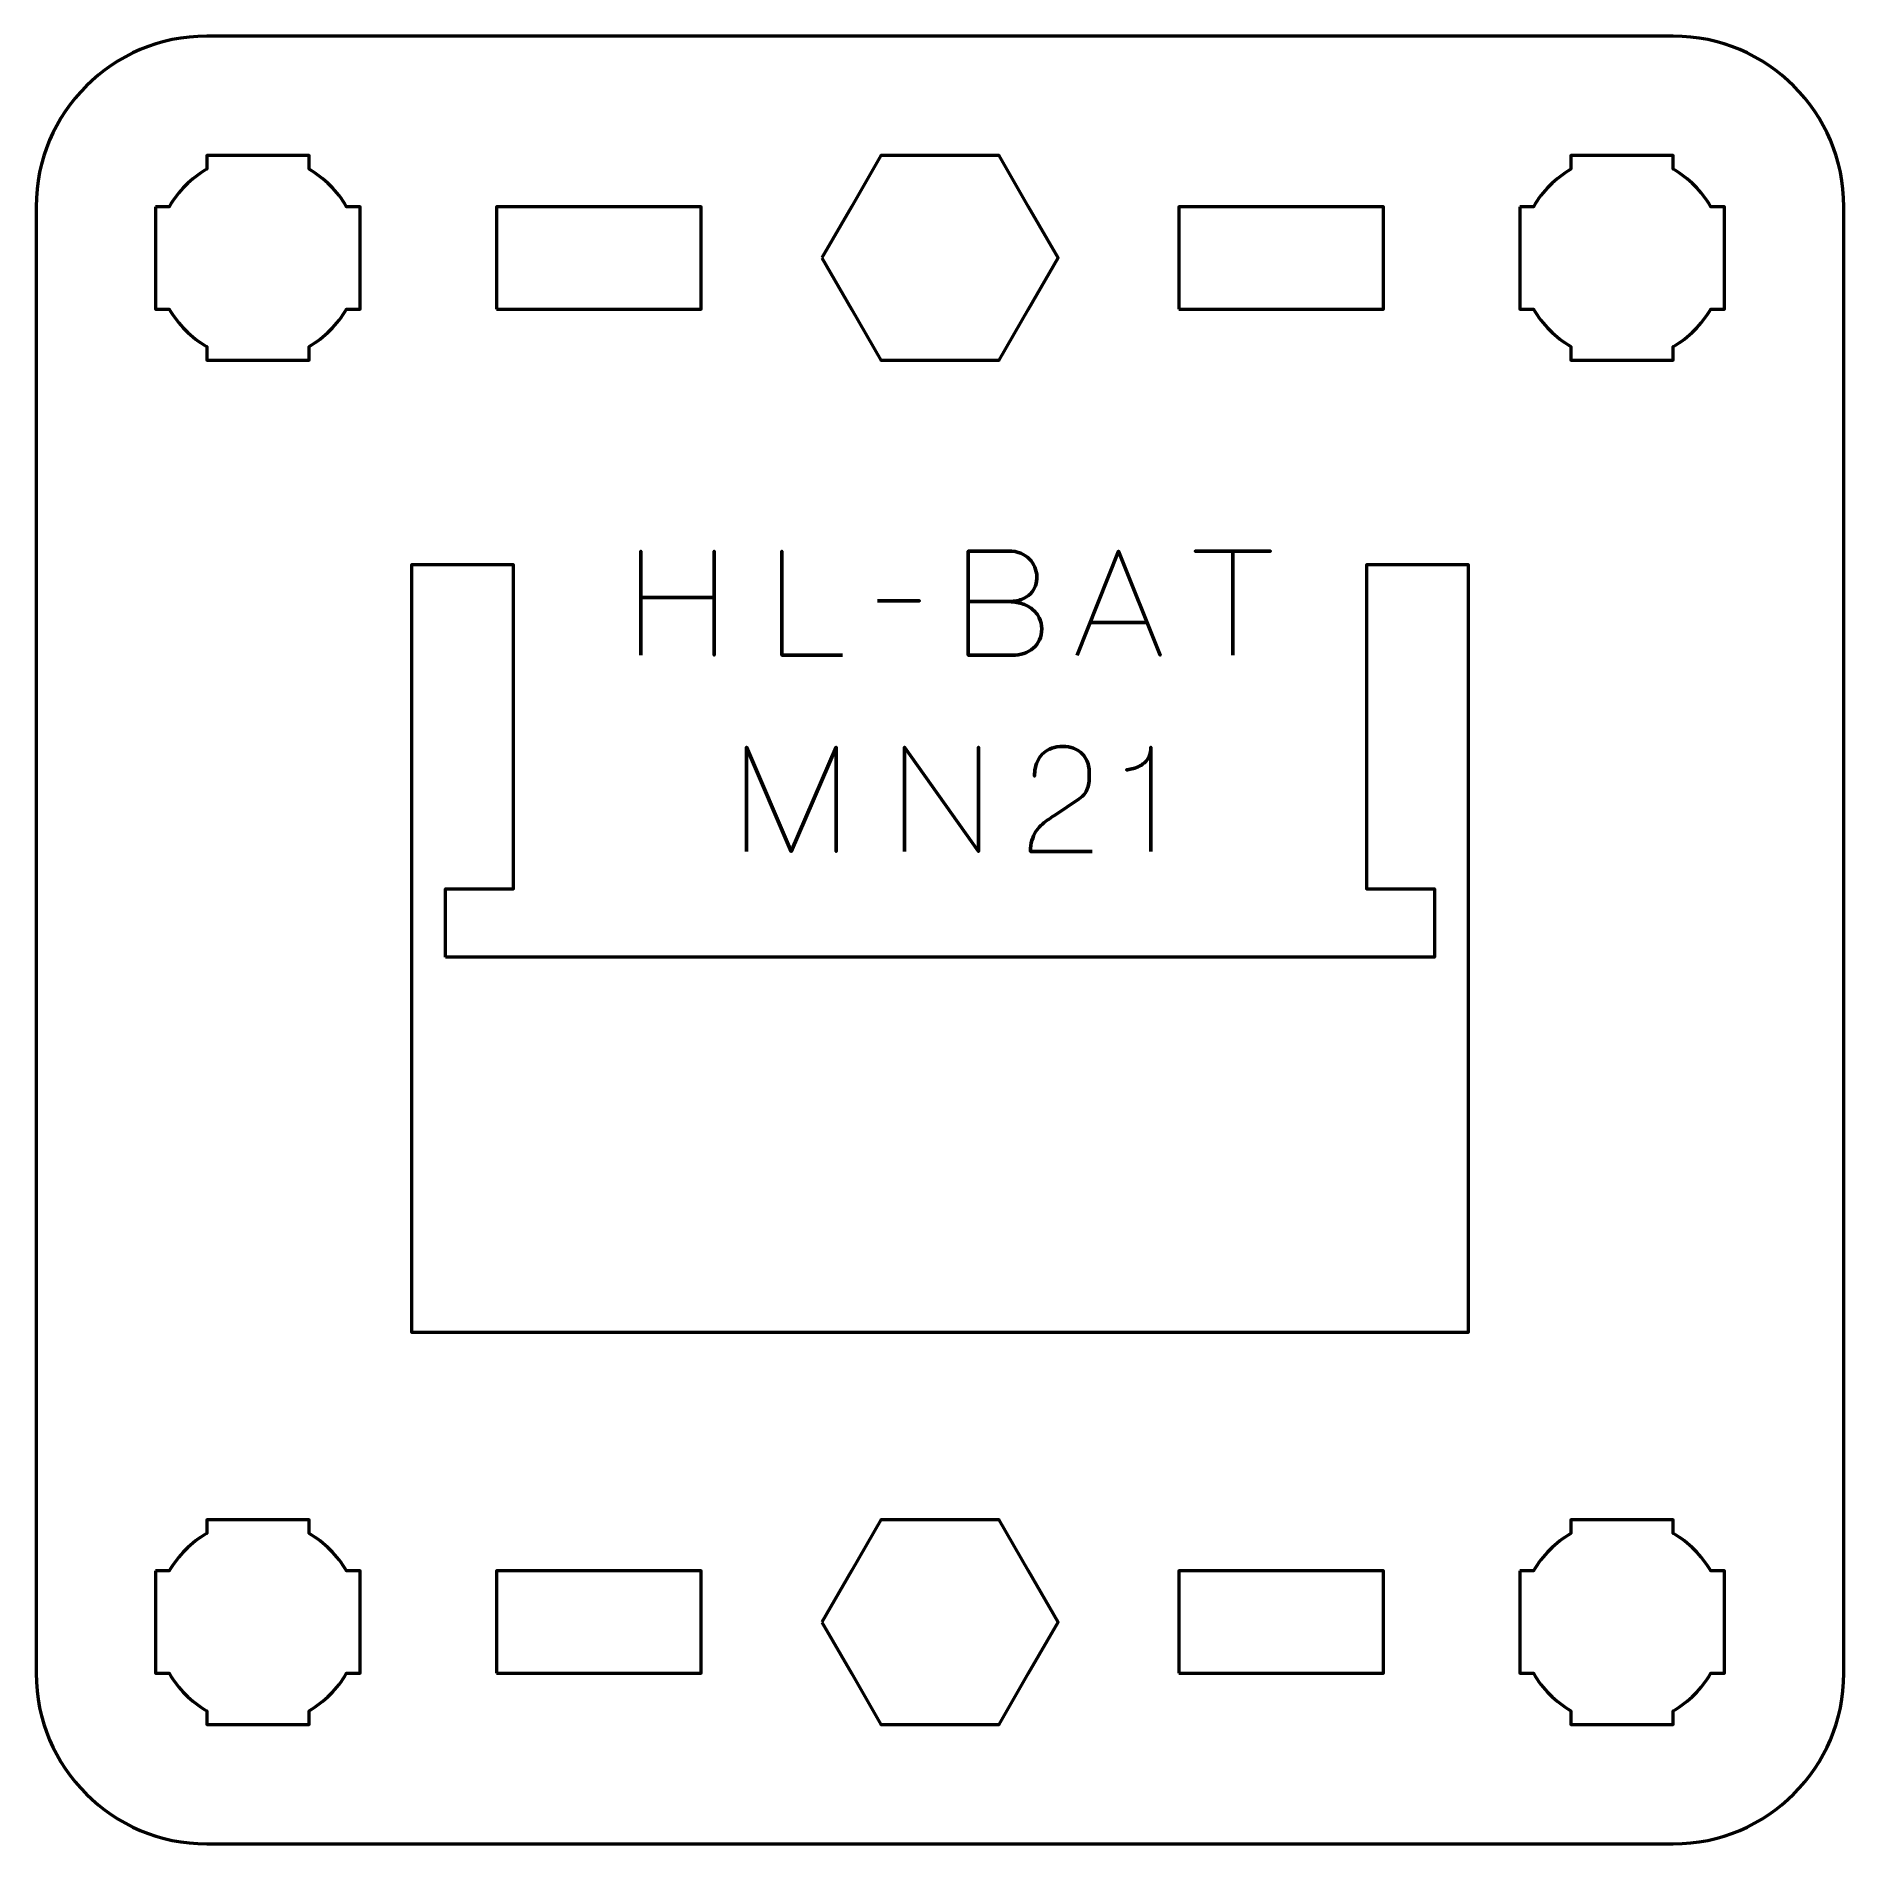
# Model space of a CAD drawing. Header units: centimetres. Extents: x -13.15 to -7.85, y -17.5 to -12.2.
import ezdxf

# ---------------------------------------------------------------- set-up
doc = ezdxf.new("R2010")
doc.units = ezdxf.units.CM
doc.header["$MEASUREMENT"] = 0
doc.layers.add('Layer 1', color=7, linetype='Continuous')

msp = doc.modelspace()

# ---------------------------------------------------------------- linework, layer by layer
at = {"layer": 'Layer 1', "lineweight": 53}
for points in [[(-11.8, -13), (-11.2, -13), (-11.2, -12.7), (-11.8, -12.7), (-11.8, -13)], [(-9.8, -13), (-9.2, -13), (-9.2, -12.7), (-9.8, -12.7), (-9.8, -13)], [(-11.8, -17), (-11.2, -17), (-11.2, -16.7), (-11.8, -16.7), (-11.8, -17)], [(-9.8, -17), (-9.2, -17), (-9.2, -16.7), (-9.8, -16.7), (-9.8, -17)]]:
    msp.add_lwpolyline(points, close=True, dxfattribs=at)
for points, knots in [([(-13.15, -17), (-13.15, -17), (-13.15, -12.7), (-13.15, -12.7), (-13.15, -12.7), (-13.15, -12.42391), (-12.92609, -12.2), (-12.65, -12.2), (-12.65, -12.2), (-12.65, -12.2), (-8.35, -12.2), (-8.35, -12.2), (-8.35, -12.2), (-8.07391, -12.2), (-7.85, -12.42391), (-7.85, -12.7), (-7.85, -12.7), (-7.85, -12.7), (-7.85, -17), (-7.85, -17), (-7.85, -17), (-7.85, -17.27609), (-8.07391, -17.5), (-8.35, -17.5), (-8.35, -17.5), (-8.35, -17.5), (-12.65, -17.5), (-12.65, -17.5), (-12.65, -17.5), (-12.92609, -17.5), (-13.15, -17.27609), (-13.15, -17)], [0, 0, 0, 0, 0.125, 0.125, 0.125, 0.125, 0.25, 0.25, 0.25, 0.25, 0.375, 0.375, 0.375, 0.375, 0.5, 0.5, 0.5, 0.5, 0.625, 0.625, 0.625, 0.625, 0.75, 0.75, 0.75, 0.75, 0.875, 0.875, 0.875, 0.875, 1, 1, 1, 1]), ([(-12.8, -12.7), (-12.8, -12.7), (-12.75985, -12.7), (-12.75985, -12.7), (-12.75985, -12.7), (-12.7335, -12.65447), (-12.69553, -12.6165), (-12.65, -12.59015), (-12.65, -12.59015), (-12.65, -12.59015), (-12.65, -12.55), (-12.65, -12.55), (-12.65, -12.55), (-12.65, -12.55), (-12.5, -12.55), (-12.5, -12.55), (-12.5, -12.55), (-12.5, -12.55), (-12.35, -12.55), (-12.35, -12.55), (-12.35, -12.55), (-12.35, -12.55), (-12.35, -12.59015), (-12.35, -12.59015), (-12.35, -12.59015), (-12.30447, -12.6165), (-12.2665, -12.65447), (-12.24015, -12.7), (-12.24015, -12.7), (-12.24015, -12.7), (-12.2, -12.7), (-12.2, -12.7), (-12.2, -12.7), (-12.2, -12.7), (-12.2, -12.85), (-12.2, -12.85), (-12.2, -12.85), (-12.2, -12.85), (-12.2, -13), (-12.2, -13), (-12.2, -13), (-12.2, -13), (-12.24015, -13), (-12.24015, -13), (-12.24015, -13), (-12.2665, -13.04553), (-12.30447, -13.0835), (-12.35, -13.10985), (-12.35, -13.10985), (-12.35, -13.10985), (-12.35, -13.15), (-12.35, -13.15), (-12.35, -13.15), (-12.35, -13.15), (-12.5, -13.15), (-12.5, -13.15), (-12.5, -13.15), (-12.5, -13.15), (-12.65, -13.15), (-12.65, -13.15), (-12.65, -13.15), (-12.65, -13.15), (-12.65, -13.10985), (-12.65, -13.10985), (-12.65, -13.10985), (-12.69553, -13.0835), (-12.7335, -13.04553), (-12.75985, -13), (-12.75985, -13), (-12.75985, -13), (-12.8, -13), (-12.8, -13), (-12.8, -13), (-12.8, -13), (-12.8, -12.85), (-12.8, -12.85), (-12.8, -12.85), (-12.8, -12.85), (-12.8, -12.7), (-12.8, -12.7)], [0, 0, 0, 0, 0.05, 0.05, 0.05, 0.05, 0.1, 0.1, 0.1, 0.1, 0.15, 0.15, 0.15, 0.15, 0.2, 0.2, 0.2, 0.2, 0.25, 0.25, 0.25, 0.25, 0.3, 0.3, 0.3, 0.3, 0.35, 0.35, 0.35, 0.35, 0.4, 0.4, 0.4, 0.4, 0.45, 0.45, 0.45, 0.45, 0.5, 0.5, 0.5, 0.5, 0.55, 0.55, 0.55, 0.55, 0.6, 0.6, 0.6, 0.6, 0.65, 0.65, 0.65, 0.65, 0.7, 0.7, 0.7, 0.7, 0.75, 0.75, 0.75, 0.75, 0.8, 0.8, 0.8, 0.8, 0.85, 0.85, 0.85, 0.85, 0.9, 0.9, 0.9, 0.9, 0.95, 0.95, 0.95, 0.95, 1, 1, 1, 1]), ([(-10.84641, -12.85), (-10.84641, -12.85), (-10.75981, -12.7), (-10.75981, -12.7), (-10.75981, -12.7), (-10.75981, -12.7), (-10.67321, -12.55), (-10.67321, -12.55), (-10.67321, -12.55), (-10.67321, -12.55), (-10.5, -12.55), (-10.5, -12.55), (-10.5, -12.55), (-10.5, -12.55), (-10.32679, -12.55), (-10.32679, -12.55), (-10.32679, -12.55), (-10.32679, -12.55), (-10.24019, -12.7), (-10.24019, -12.7), (-10.24019, -12.7), (-10.24019, -12.7), (-10.15359, -12.85), (-10.15359, -12.85), (-10.15359, -12.85), (-10.15359, -12.85), (-10.24019, -13), (-10.24019, -13), (-10.24019, -13), (-10.24019, -13), (-10.32679, -13.15), (-10.32679, -13.15), (-10.32679, -13.15), (-10.32679, -13.15), (-10.5, -13.15), (-10.5, -13.15), (-10.5, -13.15), (-10.5, -13.15), (-10.67321, -13.15), (-10.67321, -13.15), (-10.67321, -13.15), (-10.67321, -13.15), (-10.75981, -13), (-10.75981, -13), (-10.75981, -13), (-10.75981, -13), (-10.84641, -12.85), (-10.84641, -12.85)], [0, 0, 0, 0, 0.0833333, 0.0833333, 0.0833333, 0.0833333, 0.1666667, 0.1666667, 0.1666667, 0.1666667, 0.25, 0.25, 0.25, 0.25, 0.3333333, 0.3333333, 0.3333333, 0.3333333, 0.4166667, 0.4166667, 0.4166667, 0.4166667, 0.5, 0.5, 0.5, 0.5, 0.5833333, 0.5833333, 0.5833333, 0.5833333, 0.6666667, 0.6666667, 0.6666667, 0.6666667, 0.75, 0.75, 0.75, 0.75, 0.8333333, 0.8333333, 0.8333333, 0.8333333, 0.9166667, 0.9166667, 0.9166667, 0.9166667, 1, 1, 1, 1]), ([(-8.8, -12.7), (-8.8, -12.7), (-8.75985, -12.7), (-8.75985, -12.7), (-8.75985, -12.7), (-8.7335, -12.65447), (-8.69553, -12.6165), (-8.65, -12.59015), (-8.65, -12.59015), (-8.65, -12.59015), (-8.65, -12.55), (-8.65, -12.55), (-8.65, -12.55), (-8.65, -12.55), (-8.5, -12.55), (-8.5, -12.55), (-8.5, -12.55), (-8.5, -12.55), (-8.35, -12.55), (-8.35, -12.55), (-8.35, -12.55), (-8.35, -12.55), (-8.35, -12.59015), (-8.35, -12.59015), (-8.35, -12.59015), (-8.30447, -12.6165), (-8.2665, -12.65447), (-8.24015, -12.7), (-8.24015, -12.7), (-8.24015, -12.7), (-8.2, -12.7), (-8.2, -12.7), (-8.2, -12.7), (-8.2, -12.7), (-8.2, -12.85), (-8.2, -12.85), (-8.2, -12.85), (-8.2, -12.85), (-8.2, -13), (-8.2, -13), (-8.2, -13), (-8.2, -13), (-8.24015, -13), (-8.24015, -13), (-8.24015, -13), (-8.2665, -13.04553), (-8.30447, -13.0835), (-8.35, -13.10985), (-8.35, -13.10985), (-8.35, -13.10985), (-8.35, -13.15), (-8.35, -13.15), (-8.35, -13.15), (-8.35, -13.15), (-8.5, -13.15), (-8.5, -13.15), (-8.5, -13.15), (-8.5, -13.15), (-8.65, -13.15), (-8.65, -13.15), (-8.65, -13.15), (-8.65, -13.15), (-8.65, -13.10985), (-8.65, -13.10985), (-8.65, -13.10985), (-8.69553, -13.0835), (-8.7335, -13.04553), (-8.75985, -13), (-8.75985, -13), (-8.75985, -13), (-8.8, -13), (-8.8, -13), (-8.8, -13), (-8.8, -13), (-8.8, -12.85), (-8.8, -12.85), (-8.8, -12.85), (-8.8, -12.85), (-8.8, -12.7), (-8.8, -12.7)], [0, 0, 0, 0, 0.05, 0.05, 0.05, 0.05, 0.1, 0.1, 0.1, 0.1, 0.15, 0.15, 0.15, 0.15, 0.2, 0.2, 0.2, 0.2, 0.25, 0.25, 0.25, 0.25, 0.3, 0.3, 0.3, 0.3, 0.35, 0.35, 0.35, 0.35, 0.4, 0.4, 0.4, 0.4, 0.45, 0.45, 0.45, 0.45, 0.5, 0.5, 0.5, 0.5, 0.55, 0.55, 0.55, 0.55, 0.6, 0.6, 0.6, 0.6, 0.65, 0.65, 0.65, 0.65, 0.7, 0.7, 0.7, 0.7, 0.75, 0.75, 0.75, 0.75, 0.8, 0.8, 0.8, 0.8, 0.85, 0.85, 0.85, 0.85, 0.9, 0.9, 0.9, 0.9, 0.95, 0.95, 0.95, 0.95, 1, 1, 1, 1]), ([(-11.95, -14.9), (-11.95, -14.9), (-9.05, -14.9), (-9.05, -14.9), (-9.05, -14.9), (-9.05, -14.9), (-9.05, -14.7), (-9.05, -14.7), (-9.05, -14.7), (-9.05, -14.7), (-9.25, -14.7), (-9.25, -14.7), (-9.25, -14.7), (-9.25, -14.7), (-9.25, -13.75), (-9.25, -13.75), (-9.25, -13.75), (-9.25, -13.75), (-9.05, -13.75), (-9.05, -13.75), (-9.05, -13.75), (-9.05, -13.75), (-8.95, -13.75), (-8.95, -13.75), (-8.95, -13.75), (-8.95, -13.75), (-8.95, -14.7), (-8.95, -14.7), (-8.95, -14.7), (-8.95, -14.7), (-8.95, -14.9), (-8.95, -14.9), (-8.95, -14.9), (-8.95, -14.9), (-8.95, -16), (-8.95, -16), (-8.95, -16), (-8.95, -16), (-9.05, -16), (-9.05, -16), (-9.05, -16), (-9.05, -16), (-11.95, -16), (-11.95, -16), (-11.95, -16), (-11.95, -16), (-12.05, -16), (-12.05, -16), (-12.05, -16), (-12.05, -16), (-12.05, -14.9), (-12.05, -14.9), (-12.05, -14.9), (-12.05, -14.9), (-12.05, -14.7), (-12.05, -14.7), (-12.05, -14.7), (-12.05, -14.7), (-12.05, -13.75), (-12.05, -13.75), (-12.05, -13.75), (-12.05, -13.75), (-11.95, -13.75), (-11.95, -13.75), (-11.95, -13.75), (-11.95, -13.75), (-11.75, -13.75), (-11.75, -13.75), (-11.75, -13.75), (-11.75, -13.75), (-11.75, -14.7), (-11.75, -14.7), (-11.75, -14.7), (-11.75, -14.7), (-11.95, -14.7), (-11.95, -14.7), (-11.95, -14.7), (-11.95, -14.7), (-11.95, -14.9), (-11.95, -14.9)], [0, 0, 0, 0, 0.05, 0.05, 0.05, 0.05, 0.1, 0.1, 0.1, 0.1, 0.15, 0.15, 0.15, 0.15, 0.2, 0.2, 0.2, 0.2, 0.25, 0.25, 0.25, 0.25, 0.3, 0.3, 0.3, 0.3, 0.35, 0.35, 0.35, 0.35, 0.4, 0.4, 0.4, 0.4, 0.45, 0.45, 0.45, 0.45, 0.5, 0.5, 0.5, 0.5, 0.55, 0.55, 0.55, 0.55, 0.6, 0.6, 0.6, 0.6, 0.65, 0.65, 0.65, 0.65, 0.7, 0.7, 0.7, 0.7, 0.75, 0.75, 0.75, 0.75, 0.8, 0.8, 0.8, 0.8, 0.85, 0.85, 0.85, 0.85, 0.9, 0.9, 0.9, 0.9, 0.95, 0.95, 0.95, 0.95, 1, 1, 1, 1]), ([(-12.8, -16.7), (-12.8, -16.7), (-12.75985, -16.7), (-12.75985, -16.7), (-12.75985, -16.7), (-12.7335, -16.65447), (-12.69553, -16.6165), (-12.65, -16.59015), (-12.65, -16.59015), (-12.65, -16.59015), (-12.65, -16.55), (-12.65, -16.55), (-12.65, -16.55), (-12.65, -16.55), (-12.5, -16.55), (-12.5, -16.55), (-12.5, -16.55), (-12.5, -16.55), (-12.35, -16.55), (-12.35, -16.55), (-12.35, -16.55), (-12.35, -16.55), (-12.35, -16.59015), (-12.35, -16.59015), (-12.35, -16.59015), (-12.30447, -16.6165), (-12.2665, -16.65447), (-12.24015, -16.7), (-12.24015, -16.7), (-12.24015, -16.7), (-12.2, -16.7), (-12.2, -16.7), (-12.2, -16.7), (-12.2, -16.7), (-12.2, -16.85), (-12.2, -16.85), (-12.2, -16.85), (-12.2, -16.85), (-12.2, -17), (-12.2, -17), (-12.2, -17), (-12.2, -17), (-12.24015, -17), (-12.24015, -17), (-12.24015, -17), (-12.2665, -17.04553), (-12.30447, -17.0835), (-12.35, -17.10985), (-12.35, -17.10985), (-12.35, -17.10985), (-12.35, -17.15), (-12.35, -17.15), (-12.35, -17.15), (-12.35, -17.15), (-12.5, -17.15), (-12.5, -17.15), (-12.5, -17.15), (-12.5, -17.15), (-12.65, -17.15), (-12.65, -17.15), (-12.65, -17.15), (-12.65, -17.15), (-12.65, -17.10985), (-12.65, -17.10985), (-12.65, -17.10985), (-12.69553, -17.0835), (-12.7335, -17.04553), (-12.75985, -17), (-12.75985, -17), (-12.75985, -17), (-12.8, -17), (-12.8, -17), (-12.8, -17), (-12.8, -17), (-12.8, -16.85), (-12.8, -16.85), (-12.8, -16.85), (-12.8, -16.85), (-12.8, -16.7), (-12.8, -16.7)], [0, 0, 0, 0, 0.05, 0.05, 0.05, 0.05, 0.1, 0.1, 0.1, 0.1, 0.15, 0.15, 0.15, 0.15, 0.2, 0.2, 0.2, 0.2, 0.25, 0.25, 0.25, 0.25, 0.3, 0.3, 0.3, 0.3, 0.35, 0.35, 0.35, 0.35, 0.4, 0.4, 0.4, 0.4, 0.45, 0.45, 0.45, 0.45, 0.5, 0.5, 0.5, 0.5, 0.55, 0.55, 0.55, 0.55, 0.6, 0.6, 0.6, 0.6, 0.65, 0.65, 0.65, 0.65, 0.7, 0.7, 0.7, 0.7, 0.75, 0.75, 0.75, 0.75, 0.8, 0.8, 0.8, 0.8, 0.85, 0.85, 0.85, 0.85, 0.9, 0.9, 0.9, 0.9, 0.95, 0.95, 0.95, 0.95, 1, 1, 1, 1]), ([(-10.84641, -16.85), (-10.84641, -16.85), (-10.75981, -16.7), (-10.75981, -16.7), (-10.75981, -16.7), (-10.75981, -16.7), (-10.67321, -16.55), (-10.67321, -16.55), (-10.67321, -16.55), (-10.67321, -16.55), (-10.5, -16.55), (-10.5, -16.55), (-10.5, -16.55), (-10.5, -16.55), (-10.32679, -16.55), (-10.32679, -16.55), (-10.32679, -16.55), (-10.32679, -16.55), (-10.24019, -16.7), (-10.24019, -16.7), (-10.24019, -16.7), (-10.24019, -16.7), (-10.15359, -16.85), (-10.15359, -16.85), (-10.15359, -16.85), (-10.15359, -16.85), (-10.24019, -17), (-10.24019, -17), (-10.24019, -17), (-10.24019, -17), (-10.32679, -17.15), (-10.32679, -17.15), (-10.32679, -17.15), (-10.32679, -17.15), (-10.5, -17.15), (-10.5, -17.15), (-10.5, -17.15), (-10.5, -17.15), (-10.67321, -17.15), (-10.67321, -17.15), (-10.67321, -17.15), (-10.67321, -17.15), (-10.75981, -17), (-10.75981, -17), (-10.75981, -17), (-10.75981, -17), (-10.84641, -16.85), (-10.84641, -16.85)], [0, 0, 0, 0, 0.0833333, 0.0833333, 0.0833333, 0.0833333, 0.1666667, 0.1666667, 0.1666667, 0.1666667, 0.25, 0.25, 0.25, 0.25, 0.3333333, 0.3333333, 0.3333333, 0.3333333, 0.4166667, 0.4166667, 0.4166667, 0.4166667, 0.5, 0.5, 0.5, 0.5, 0.5833333, 0.5833333, 0.5833333, 0.5833333, 0.6666667, 0.6666667, 0.6666667, 0.6666667, 0.75, 0.75, 0.75, 0.75, 0.8333333, 0.8333333, 0.8333333, 0.8333333, 0.9166667, 0.9166667, 0.9166667, 0.9166667, 1, 1, 1, 1]), ([(-8.8, -16.7), (-8.8, -16.7), (-8.75985, -16.7), (-8.75985, -16.7), (-8.75985, -16.7), (-8.7335, -16.65447), (-8.69553, -16.6165), (-8.65, -16.59015), (-8.65, -16.59015), (-8.65, -16.59015), (-8.65, -16.55), (-8.65, -16.55), (-8.65, -16.55), (-8.65, -16.55), (-8.5, -16.55), (-8.5, -16.55), (-8.5, -16.55), (-8.5, -16.55), (-8.35, -16.55), (-8.35, -16.55), (-8.35, -16.55), (-8.35, -16.55), (-8.35, -16.59015), (-8.35, -16.59015), (-8.35, -16.59015), (-8.30447, -16.6165), (-8.2665, -16.65447), (-8.24015, -16.7), (-8.24015, -16.7), (-8.24015, -16.7), (-8.2, -16.7), (-8.2, -16.7), (-8.2, -16.7), (-8.2, -16.7), (-8.2, -16.85), (-8.2, -16.85), (-8.2, -16.85), (-8.2, -16.85), (-8.2, -17), (-8.2, -17), (-8.2, -17), (-8.2, -17), (-8.24015, -17), (-8.24015, -17), (-8.24015, -17), (-8.2665, -17.04553), (-8.30447, -17.0835), (-8.35, -17.10985), (-8.35, -17.10985), (-8.35, -17.10985), (-8.35, -17.15), (-8.35, -17.15), (-8.35, -17.15), (-8.35, -17.15), (-8.5, -17.15), (-8.5, -17.15), (-8.5, -17.15), (-8.5, -17.15), (-8.65, -17.15), (-8.65, -17.15), (-8.65, -17.15), (-8.65, -17.15), (-8.65, -17.10985), (-8.65, -17.10985), (-8.65, -17.10985), (-8.69553, -17.0835), (-8.7335, -17.04553), (-8.75985, -17), (-8.75985, -17), (-8.75985, -17), (-8.8, -17), (-8.8, -17), (-8.8, -17), (-8.8, -17), (-8.8, -16.85), (-8.8, -16.85), (-8.8, -16.85), (-8.8, -16.85), (-8.8, -16.7), (-8.8, -16.7)], [0, 0, 0, 0, 0.05, 0.05, 0.05, 0.05, 0.1, 0.1, 0.1, 0.1, 0.15, 0.15, 0.15, 0.15, 0.2, 0.2, 0.2, 0.2, 0.25, 0.25, 0.25, 0.25, 0.3, 0.3, 0.3, 0.3, 0.35, 0.35, 0.35, 0.35, 0.4, 0.4, 0.4, 0.4, 0.45, 0.45, 0.45, 0.45, 0.5, 0.5, 0.5, 0.5, 0.55, 0.55, 0.55, 0.55, 0.6, 0.6, 0.6, 0.6, 0.65, 0.65, 0.65, 0.65, 0.7, 0.7, 0.7, 0.7, 0.75, 0.75, 0.75, 0.75, 0.8, 0.8, 0.8, 0.8, 0.85, 0.85, 0.85, 0.85, 0.9, 0.9, 0.9, 0.9, 0.95, 0.95, 0.95, 0.95, 1, 1, 1, 1])]:
    msp.add_open_spline(points, degree=3, knots=knots, dxfattribs=at)
at = {"layer": 'Layer 1', "color": 5, "lineweight": 53}
for points, knots in [([(-11.37714, -14.01495), (-11.37714, -14.01495), (-11.37714, -13.84604), (-11.37714, -13.84604), (-11.37714, -13.84604), (-11.37714, -13.84604), (-11.16167, -13.84604), (-11.16167, -13.84604), (-11.16167, -13.84604), (-11.16167, -13.84604), (-11.16167, -14.01495), (-11.16167, -14.01495), (-11.16167, -14.01495), (-11.16167, -14.01495), (-11.16167, -13.71015), (-11.16167, -13.71015), (-11.16167, -13.71015), (-11.16167, -13.71015), (-11.16167, -13.84604), (-11.16167, -13.84604), (-11.16167, -13.84604), (-11.16167, -13.84604), (-11.37714, -13.84604), (-11.37714, -13.84604), (-11.37714, -13.84604), (-11.37714, -13.84604), (-11.37714, -13.71015), (-11.37714, -13.71015), (-11.37714, -13.71015), (-11.37714, -13.71015), (-11.37714, -14.01495), (-11.37714, -14.01495)], [0, 0, 0, 0, 0.125, 0.125, 0.125, 0.125, 0.25, 0.25, 0.25, 0.25, 0.375, 0.375, 0.375, 0.375, 0.5, 0.5, 0.5, 0.5, 0.625, 0.625, 0.625, 0.625, 0.75, 0.75, 0.75, 0.75, 0.875, 0.875, 0.875, 0.875, 1, 1, 1, 1]), ([(-10.78575, -14.01495), (-10.78575, -14.01495), (-10.96397, -14.01495), (-10.96397, -14.01495), (-10.96397, -14.01495), (-10.96397, -14.01495), (-10.96397, -13.70973), (-10.96397, -13.70973), (-10.96397, -13.70973), (-10.96397, -13.70973), (-10.96397, -14.01495), (-10.96397, -14.01495), (-10.96397, -14.01495), (-10.96397, -14.01495), (-10.78575, -14.01495), (-10.78575, -14.01495)], [0, 0, 0, 0, 0.25, 0.25, 0.25, 0.25, 0.5, 0.5, 0.5, 0.5, 0.75, 0.75, 0.75, 0.75, 1, 1, 1, 1]), ([(-10.41788, -13.85789), (-10.41788, -13.85789), (-10.30062, -13.85789), (-10.30062, -13.85789), (-10.30062, -13.85789), (-10.28538, -13.85782), (-10.2724, -13.85571), (-10.26146, -13.85154), (-10.26146, -13.85154), (-10.25059, -13.84745), (-10.24178, -13.84188), (-10.23493, -13.83489), (-10.23493, -13.83489), (-10.22809, -13.82791), (-10.22315, -13.82001), (-10.22004, -13.81126), (-10.22004, -13.81126), (-10.21701, -13.80258), (-10.2156, -13.79355), (-10.21595, -13.78424), (-10.21595, -13.78424), (-10.21638, -13.77492), (-10.21835, -13.76589), (-10.22188, -13.75707), (-10.22188, -13.75707), (-10.22534, -13.74825), (-10.23056, -13.74028), (-10.2374, -13.73315), (-10.2374, -13.73315), (-10.24424, -13.72603), (-10.25278, -13.72038), (-10.26315, -13.71622), (-10.26315, -13.71622), (-10.27353, -13.71199), (-10.28573, -13.7098), (-10.29977, -13.70973), (-10.29977, -13.70973), (-10.29977, -13.70973), (-10.41788, -13.70973), (-10.41788, -13.70973), (-10.41788, -13.70973), (-10.41788, -13.70973), (-10.41788, -14.01495), (-10.41788, -14.01495), (-10.41788, -14.01495), (-10.41788, -14.01495), (-10.28792, -14.01495), (-10.28792, -14.01495), (-10.28792, -14.01495), (-10.27578, -14.01495), (-10.26449, -14.01319), (-10.25405, -14.00973), (-10.25405, -14.00973), (-10.24361, -14.0062), (-10.23451, -14.00119), (-10.22661, -13.99449), (-10.22661, -13.99449), (-10.21877, -13.98786), (-10.21264, -13.97981), (-10.20826, -13.97029), (-10.20826, -13.97029), (-10.20389, -13.96076), (-10.20163, -13.94997), (-10.20156, -13.9379), (-10.20156, -13.9379), (-10.20184, -13.92577), (-10.20438, -13.91483), (-10.20925, -13.90503), (-10.20925, -13.90503), (-10.21412, -13.89522), (-10.22089, -13.88682), (-10.22964, -13.87977), (-10.22964, -13.87977), (-10.23839, -13.87278), (-10.24883, -13.86735), (-10.26083, -13.86361), (-10.26083, -13.86361), (-10.27282, -13.85987), (-10.28608, -13.85797), (-10.30062, -13.85789), (-10.30062, -13.85789), (-10.28608, -13.85797), (-10.27282, -13.85987), (-10.26083, -13.86361), (-10.26083, -13.86361), (-10.24883, -13.86735), (-10.23839, -13.87278), (-10.22964, -13.87977), (-10.22964, -13.87977), (-10.22089, -13.88682), (-10.21412, -13.89522), (-10.20925, -13.90503), (-10.20925, -13.90503), (-10.20438, -13.91483), (-10.20184, -13.92577), (-10.20156, -13.9379), (-10.20156, -13.9379), (-10.20163, -13.94997), (-10.20389, -13.96076), (-10.20826, -13.97029), (-10.20826, -13.97029), (-10.21264, -13.97981), (-10.21877, -13.98786), (-10.22661, -13.99449), (-10.22661, -13.99449), (-10.23451, -14.00119), (-10.24361, -14.0062), (-10.25405, -14.00973), (-10.25405, -14.00973), (-10.26449, -14.01319), (-10.27578, -14.01495), (-10.28792, -14.01495), (-10.28792, -14.01495), (-10.28792, -14.01495), (-10.41788, -14.01495), (-10.41788, -14.01495), (-10.41788, -14.01495), (-10.41788, -14.01495), (-10.41788, -13.70973), (-10.41788, -13.70973), (-10.41788, -13.70973), (-10.41788, -13.70973), (-10.29977, -13.70973), (-10.29977, -13.70973), (-10.29977, -13.70973), (-10.28573, -13.7098), (-10.27353, -13.71199), (-10.26315, -13.71622), (-10.26315, -13.71622), (-10.25278, -13.72038), (-10.24424, -13.72603), (-10.2374, -13.73315), (-10.2374, -13.73315), (-10.23056, -13.74028), (-10.22534, -13.74825), (-10.22188, -13.75707), (-10.22188, -13.75707), (-10.21835, -13.76589), (-10.21638, -13.77492), (-10.21595, -13.78424), (-10.21595, -13.78424), (-10.2156, -13.79355), (-10.21701, -13.80258), (-10.22004, -13.81126), (-10.22004, -13.81126), (-10.22315, -13.82001), (-10.22809, -13.82791), (-10.23493, -13.83489), (-10.23493, -13.83489), (-10.24178, -13.84188), (-10.25059, -13.84745), (-10.26146, -13.85154), (-10.26146, -13.85154), (-10.2724, -13.85571), (-10.28538, -13.85782), (-10.30062, -13.85789), (-10.30062, -13.85789), (-10.30062, -13.85789), (-10.41788, -13.85789), (-10.41788, -13.85789)], [0, 0, 0, 0, 0.025, 0.025, 0.025, 0.025, 0.05, 0.05, 0.05, 0.05, 0.075, 0.075, 0.075, 0.075, 0.1, 0.1, 0.1, 0.1, 0.125, 0.125, 0.125, 0.125, 0.15, 0.15, 0.15, 0.15, 0.175, 0.175, 0.175, 0.175, 0.2, 0.2, 0.2, 0.2, 0.225, 0.225, 0.225, 0.225, 0.25, 0.25, 0.25, 0.25, 0.275, 0.275, 0.275, 0.275, 0.3, 0.3, 0.3, 0.3, 0.325, 0.325, 0.325, 0.325, 0.35, 0.35, 0.35, 0.35, 0.375, 0.375, 0.375, 0.375, 0.4, 0.4, 0.4, 0.4, 0.425, 0.425, 0.425, 0.425, 0.45, 0.45, 0.45, 0.45, 0.475, 0.475, 0.475, 0.475, 0.5, 0.5, 0.5, 0.5, 0.525, 0.525, 0.525, 0.525, 0.55, 0.55, 0.55, 0.55, 0.575, 0.575, 0.575, 0.575, 0.6, 0.6, 0.6, 0.6, 0.625, 0.625, 0.625, 0.625, 0.65, 0.65, 0.65, 0.65, 0.675, 0.675, 0.675, 0.675, 0.7, 0.7, 0.7, 0.7, 0.725, 0.725, 0.725, 0.725, 0.75, 0.75, 0.75, 0.75, 0.775, 0.775, 0.775, 0.775, 0.8, 0.8, 0.8, 0.8, 0.825, 0.825, 0.825, 0.825, 0.85, 0.85, 0.85, 0.85, 0.875, 0.875, 0.875, 0.875, 0.9, 0.9, 0.9, 0.9, 0.925, 0.925, 0.925, 0.925, 0.95, 0.95, 0.95, 0.95, 0.975, 0.975, 0.975, 0.975, 1, 1, 1, 1]), ([(-10.09742, -14.01495), (-10.09742, -14.01495), (-9.97635, -13.70973), (-9.97635, -13.70973), (-9.97635, -13.70973), (-9.97635, -13.70973), (-9.85485, -14.01495), (-9.85485, -14.01495), (-9.85485, -14.01495), (-9.85485, -14.01495), (-9.97635, -13.70973), (-9.97635, -13.70973), (-9.97635, -13.70973), (-9.97635, -13.70973), (-10.09742, -14.01495), (-10.09742, -14.01495)], [0, 0, 0, 0, 0.25, 0.25, 0.25, 0.25, 0.5, 0.5, 0.5, 0.5, 0.75, 0.75, 0.75, 0.75, 1, 1, 1, 1]), ([(-9.64192, -14.01495), (-9.64192, -14.01495), (-9.64192, -13.70973), (-9.64192, -13.70973), (-9.64192, -13.70973), (-9.64192, -13.70973), (-9.75156, -13.70973), (-9.75156, -13.70973), (-9.75156, -13.70973), (-9.75156, -13.70973), (-9.53143, -13.70973), (-9.53143, -13.70973), (-9.53143, -13.70973), (-9.53143, -13.70973), (-9.64192, -13.70973), (-9.64192, -13.70973), (-9.64192, -13.70973), (-9.64192, -13.70973), (-9.64192, -14.01495), (-9.64192, -14.01495)], [0, 0, 0, 0, 0.2, 0.2, 0.2, 0.2, 0.4, 0.4, 0.4, 0.4, 0.6, 0.6, 0.6, 0.6, 0.8, 0.8, 0.8, 0.8, 1, 1, 1, 1]), ([(-10.68373, -13.85535), (-10.68373, -13.85535), (-10.56054, -13.85535), (-10.56054, -13.85535), (-10.56054, -13.85535), (-10.56054, -13.85535), (-10.68373, -13.85535), (-10.68373, -13.85535)], [0, 0, 0, 0, 0.5, 0.5, 0.5, 0.5, 1, 1, 1, 1]), ([(-10.05932, -13.91885), (-10.05932, -13.91885), (-9.89338, -13.91885), (-9.89338, -13.91885), (-9.89338, -13.91885), (-9.89338, -13.91885), (-10.05932, -13.91885), (-10.05932, -13.91885)], [0, 0, 0, 0, 0.5, 0.5, 0.5, 0.5, 1, 1, 1, 1]), ([(-11.06726, -14.59026), (-11.06726, -14.59026), (-11.06726, -14.28504), (-11.06726, -14.28504), (-11.06726, -14.28504), (-11.06726, -14.28504), (-10.93603, -14.59026), (-10.93603, -14.59026), (-10.93603, -14.59026), (-10.93603, -14.59026), (-10.80437, -14.28504), (-10.80437, -14.28504), (-10.80437, -14.28504), (-10.80437, -14.28504), (-10.80437, -14.59026), (-10.80437, -14.59026), (-10.80437, -14.59026), (-10.80437, -14.59026), (-10.80437, -14.28504), (-10.80437, -14.28504), (-10.80437, -14.28504), (-10.80437, -14.28504), (-10.93603, -14.59026), (-10.93603, -14.59026), (-10.93603, -14.59026), (-10.93603, -14.59026), (-11.06726, -14.28504), (-11.06726, -14.28504), (-11.06726, -14.28504), (-11.06726, -14.28504), (-11.06726, -14.59026), (-11.06726, -14.59026)], [0, 0, 0, 0, 0.125, 0.125, 0.125, 0.125, 0.25, 0.25, 0.25, 0.25, 0.375, 0.375, 0.375, 0.375, 0.5, 0.5, 0.5, 0.5, 0.625, 0.625, 0.625, 0.625, 0.75, 0.75, 0.75, 0.75, 0.875, 0.875, 0.875, 0.875, 1, 1, 1, 1]), ([(-10.60456, -14.59026), (-10.60456, -14.59026), (-10.60456, -14.28504), (-10.60456, -14.28504), (-10.60456, -14.28504), (-10.60456, -14.28504), (-10.38697, -14.59026), (-10.38697, -14.59026), (-10.38697, -14.59026), (-10.38697, -14.59026), (-10.38697, -14.28504), (-10.38697, -14.28504), (-10.38697, -14.28504), (-10.38697, -14.28504), (-10.38697, -14.59026), (-10.38697, -14.59026), (-10.38697, -14.59026), (-10.38697, -14.59026), (-10.60456, -14.28504), (-10.60456, -14.28504), (-10.60456, -14.28504), (-10.60456, -14.28504), (-10.60456, -14.59026), (-10.60456, -14.59026)], [0, 0, 0, 0, 0.1666667, 0.1666667, 0.1666667, 0.1666667, 0.3333333, 0.3333333, 0.3333333, 0.3333333, 0.5, 0.5, 0.5, 0.5, 0.6666667, 0.6666667, 0.6666667, 0.6666667, 0.8333333, 0.8333333, 0.8333333, 0.8333333, 1, 1, 1, 1]), ([(-10.05338, -14.59026), (-10.05338, -14.59026), (-10.23499, -14.59026), (-10.23499, -14.59026), (-10.23499, -14.59026), (-10.23464, -14.57798), (-10.23309, -14.56712), (-10.23047, -14.5578), (-10.23047, -14.5578), (-10.22779, -14.54849), (-10.2242, -14.54031), (-10.21975, -14.53325), (-10.21975, -14.53325), (-10.21523, -14.5262), (-10.21008, -14.51992), (-10.20423, -14.51441), (-10.20423, -14.51441), (-10.19837, -14.50884), (-10.19209, -14.50376), (-10.18532, -14.49896), (-10.18532, -14.49896), (-10.17855, -14.49423), (-10.17156, -14.48951), (-10.16429, -14.48485), (-10.16429, -14.48485), (-10.16429, -14.48485), (-10.0919, -14.43659), (-10.0919, -14.43659), (-10.0919, -14.43659), (-10.0845, -14.43137), (-10.07871, -14.42566), (-10.07462, -14.41952), (-10.07462, -14.41952), (-10.07046, -14.41338), (-10.06756, -14.40689), (-10.0658, -14.40004), (-10.0658, -14.40004), (-10.06411, -14.39327), (-10.06305, -14.38629), (-10.0627, -14.37923), (-10.0627, -14.37923), (-10.06234, -14.3721), (-10.0622, -14.36498), (-10.06227, -14.35785), (-10.06227, -14.35785), (-10.06227, -14.352), (-10.06305, -14.34572), (-10.0646, -14.33894), (-10.0646, -14.33894), (-10.06622, -14.33224), (-10.06876, -14.32554), (-10.07236, -14.31891), (-10.07236, -14.31891), (-10.07596, -14.31227), (-10.08076, -14.30621), (-10.08675, -14.3007), (-10.08675, -14.3007), (-10.09275, -14.29527), (-10.10016, -14.2909), (-10.10898, -14.28758), (-10.10898, -14.28758), (-10.1178, -14.28426), (-10.12817, -14.28257), (-10.14016, -14.2825), (-10.14016, -14.2825), (-10.15223, -14.28257), (-10.16288, -14.28426), (-10.17206, -14.28751), (-10.17206, -14.28751), (-10.18123, -14.29075), (-10.18906, -14.29527), (-10.19555, -14.30098), (-10.19555, -14.30098), (-10.20204, -14.3067), (-10.20726, -14.31333), (-10.21135, -14.32074), (-10.21135, -14.32074), (-10.21545, -14.32815), (-10.21841, -14.33605), (-10.22031, -14.34438), (-10.22031, -14.34438), (-10.22222, -14.3527), (-10.22314, -14.36117), (-10.22314, -14.36971), (-10.22314, -14.36971), (-10.22314, -14.36117), (-10.22222, -14.3527), (-10.22031, -14.34438), (-10.22031, -14.34438), (-10.21841, -14.33605), (-10.21545, -14.32815), (-10.21135, -14.32074), (-10.21135, -14.32074), (-10.20726, -14.31333), (-10.20204, -14.3067), (-10.19555, -14.30098), (-10.19555, -14.30098), (-10.18906, -14.29527), (-10.18123, -14.29075), (-10.17206, -14.28751), (-10.17206, -14.28751), (-10.16288, -14.28426), (-10.15223, -14.28257), (-10.14016, -14.2825), (-10.14016, -14.2825), (-10.12817, -14.28257), (-10.1178, -14.28426), (-10.10898, -14.28758), (-10.10898, -14.28758), (-10.10016, -14.2909), (-10.09275, -14.29527), (-10.08675, -14.3007), (-10.08675, -14.3007), (-10.08076, -14.30621), (-10.07596, -14.31227), (-10.07236, -14.31891), (-10.07236, -14.31891), (-10.06876, -14.32554), (-10.06622, -14.33224), (-10.0646, -14.33894), (-10.0646, -14.33894), (-10.06305, -14.34572), (-10.06227, -14.352), (-10.06227, -14.35785), (-10.06227, -14.35785), (-10.0622, -14.36498), (-10.06234, -14.3721), (-10.0627, -14.37923), (-10.0627, -14.37923), (-10.06305, -14.38629), (-10.06411, -14.39327), (-10.0658, -14.40004), (-10.0658, -14.40004), (-10.06756, -14.40689), (-10.07046, -14.41338), (-10.07462, -14.41952), (-10.07462, -14.41952), (-10.07871, -14.42566), (-10.0845, -14.43137), (-10.0919, -14.43659), (-10.0919, -14.43659), (-10.0919, -14.43659), (-10.16429, -14.48485), (-10.16429, -14.48485), (-10.16429, -14.48485), (-10.17156, -14.48951), (-10.17855, -14.49423), (-10.18532, -14.49896), (-10.18532, -14.49896), (-10.19209, -14.50376), (-10.19837, -14.50884), (-10.20423, -14.51441), (-10.20423, -14.51441), (-10.21008, -14.51992), (-10.21523, -14.5262), (-10.21975, -14.53325), (-10.21975, -14.53325), (-10.2242, -14.54031), (-10.22779, -14.54849), (-10.23047, -14.5578), (-10.23047, -14.5578), (-10.23309, -14.56712), (-10.23464, -14.57798), (-10.23499, -14.59026), (-10.23499, -14.59026), (-10.23499, -14.59026), (-10.05338, -14.59026), (-10.05338, -14.59026)], [0, 0, 0, 0, 0.0238095, 0.0238095, 0.0238095, 0.0238095, 0.047619, 0.047619, 0.047619, 0.047619, 0.0714286, 0.0714286, 0.0714286, 0.0714286, 0.0952381, 0.0952381, 0.0952381, 0.0952381, 0.1190476, 0.1190476, 0.1190476, 0.1190476, 0.1428571, 0.1428571, 0.1428571, 0.1428571, 0.1666667, 0.1666667, 0.1666667, 0.1666667, 0.1904762, 0.1904762, 0.1904762, 0.1904762, 0.2142857, 0.2142857, 0.2142857, 0.2142857, 0.2380952, 0.2380952, 0.2380952, 0.2380952, 0.2619048, 0.2619048, 0.2619048, 0.2619048, 0.2857143, 0.2857143, 0.2857143, 0.2857143, 0.3095238, 0.3095238, 0.3095238, 0.3095238, 0.3333333, 0.3333333, 0.3333333, 0.3333333, 0.3571429, 0.3571429, 0.3571429, 0.3571429, 0.3809524, 0.3809524, 0.3809524, 0.3809524, 0.4047619, 0.4047619, 0.4047619, 0.4047619, 0.4285714, 0.4285714, 0.4285714, 0.4285714, 0.452381, 0.452381, 0.452381, 0.452381, 0.4761905, 0.4761905, 0.4761905, 0.4761905, 0.5, 0.5, 0.5, 0.5, 0.5238095, 0.5238095, 0.5238095, 0.5238095, 0.547619, 0.547619, 0.547619, 0.547619, 0.5714286, 0.5714286, 0.5714286, 0.5714286, 0.5952381, 0.5952381, 0.5952381, 0.5952381, 0.6190476, 0.6190476, 0.6190476, 0.6190476, 0.6428571, 0.6428571, 0.6428571, 0.6428571, 0.6666667, 0.6666667, 0.6666667, 0.6666667, 0.6904762, 0.6904762, 0.6904762, 0.6904762, 0.7142857, 0.7142857, 0.7142857, 0.7142857, 0.7380952, 0.7380952, 0.7380952, 0.7380952, 0.7619048, 0.7619048, 0.7619048, 0.7619048, 0.7857143, 0.7857143, 0.7857143, 0.7857143, 0.8095238, 0.8095238, 0.8095238, 0.8095238, 0.8333333, 0.8333333, 0.8333333, 0.8333333, 0.8571429, 0.8571429, 0.8571429, 0.8571429, 0.8809524, 0.8809524, 0.8809524, 0.8809524, 0.9047619, 0.9047619, 0.9047619, 0.9047619, 0.9285714, 0.9285714, 0.9285714, 0.9285714, 0.952381, 0.952381, 0.952381, 0.952381, 0.9761905, 0.9761905, 0.9761905, 0.9761905, 1, 1, 1, 1]), ([(-9.88151, -14.59026), (-9.88151, -14.59026), (-9.88151, -14.28504), (-9.88151, -14.28504), (-9.88151, -14.28504), (-9.88158, -14.29541), (-9.88342, -14.3043), (-9.88695, -14.31171), (-9.88695, -14.31171), (-9.8904, -14.31919), (-9.89499, -14.32533), (-9.90063, -14.33026), (-9.90063, -14.33026), (-9.90628, -14.3352), (-9.91235, -14.33915), (-9.91884, -14.34212), (-9.91884, -14.34212), (-9.92533, -14.34501), (-9.93161, -14.3472), (-9.93768, -14.34854), (-9.93768, -14.34854), (-9.94381, -14.34995), (-9.94904, -14.3508), (-9.95348, -14.35108), (-9.95348, -14.35108), (-9.94904, -14.3508), (-9.94381, -14.34995), (-9.93768, -14.34854), (-9.93768, -14.34854), (-9.93161, -14.3472), (-9.92533, -14.34501), (-9.91884, -14.34212), (-9.91884, -14.34212), (-9.91235, -14.33915), (-9.90628, -14.3352), (-9.90063, -14.33026), (-9.90063, -14.33026), (-9.89499, -14.32533), (-9.8904, -14.31919), (-9.88695, -14.31171), (-9.88695, -14.31171), (-9.88342, -14.3043), (-9.88158, -14.29541), (-9.88151, -14.28504), (-9.88151, -14.28504), (-9.88151, -14.28504), (-9.88151, -14.59026), (-9.88151, -14.59026)], [0, 0, 0, 0, 0.0833333, 0.0833333, 0.0833333, 0.0833333, 0.1666667, 0.1666667, 0.1666667, 0.1666667, 0.25, 0.25, 0.25, 0.25, 0.3333333, 0.3333333, 0.3333333, 0.3333333, 0.4166667, 0.4166667, 0.4166667, 0.4166667, 0.5, 0.5, 0.5, 0.5, 0.5833333, 0.5833333, 0.5833333, 0.5833333, 0.6666667, 0.6666667, 0.6666667, 0.6666667, 0.75, 0.75, 0.75, 0.75, 0.8333333, 0.8333333, 0.8333333, 0.8333333, 0.9166667, 0.9166667, 0.9166667, 0.9166667, 1, 1, 1, 1])]:
    msp.add_open_spline(points, degree=3, knots=knots, dxfattribs=at)

doc.saveas('drawing.dxf')
